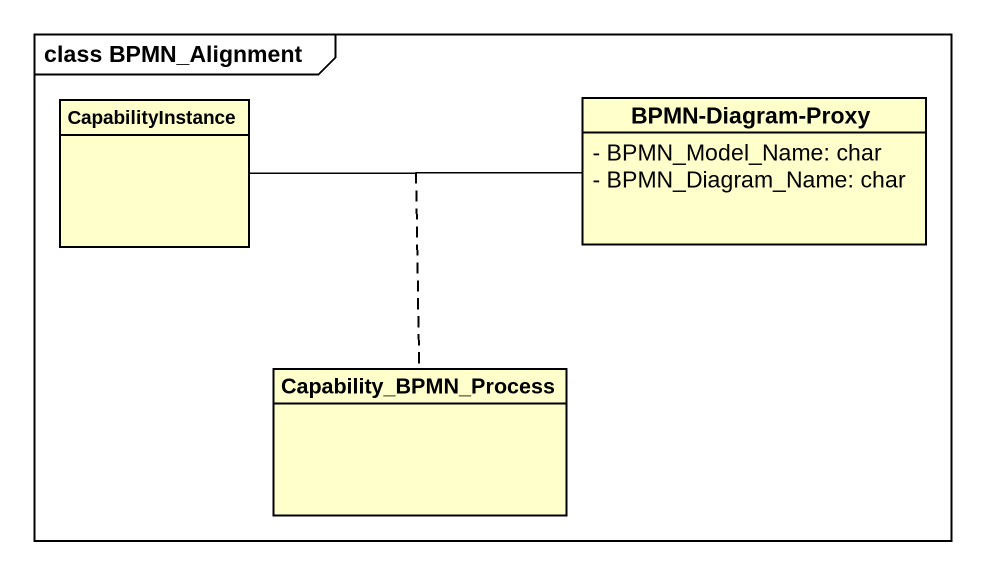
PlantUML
@startuml
mainframe class BPMN_Alignment
hide circle
hide empty members
skinparam classAttributeIconSize 0
class CapabilityInstance
class "BPMN-Diagram-Proxy" as BPMN_Diagram_Proxy {
  - BPMN_Model_Name: char
  - BPMN_Diagram_Name: char
}
class Capability_BPMN_Process
CapabilityInstance -right- BPMN_Diagram_Proxy
(CapabilityInstance, BPMN_Diagram_Proxy) .. Capability_BPMN_Process
@enduml
